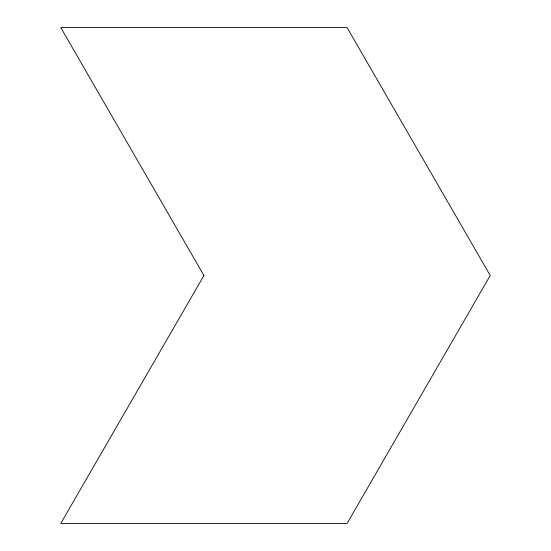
<?xml version="1.0" encoding="UTF-8"?>
<svg xmlns="http://www.w3.org/2000/svg" width="551" height="551" viewBox="0 0 551 551"><rect width="100%" height="100%" fill="white"/><g stroke="black" fill="none" stroke-linecap="round" stroke-linejoin="round"><path stroke-width="0.83" d="M203.925 275.5L60.768 523.45L347.075 523.45L490.232 275.5L347.075 27.55L60.768 27.55L203.925 275.5"/></g></svg>
